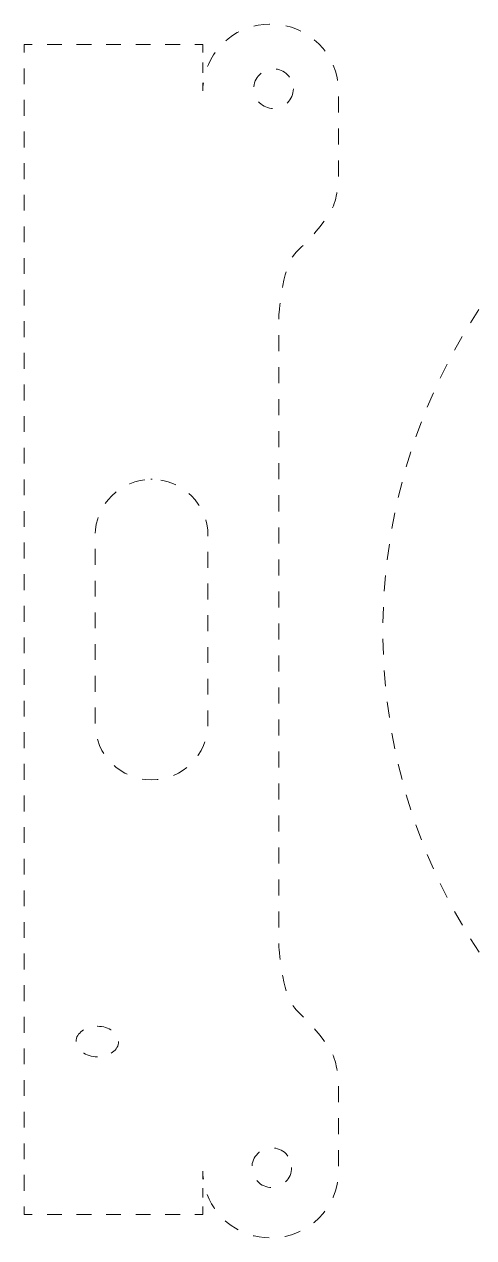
# Model space of a CAD drawing. Header units: millimetres. Extents: x -29.5 to 29.5, y -18.9 to 19.
# Drawn here: x -29.48 to -15.46, y -18.95 to 18.94 of the extents above; entities that cross this region are included whole.
import ezdxf

# ---------------------------------------------------------------- set-up
doc = ezdxf.new("R2010")
doc.units = ezdxf.units.MM
doc.header["$MEASUREMENT"] = 0
for name, pattern in [('AI-Linetype-0', [0.934786, 0.467393, -0.467393]), ('AI-Linetype-1', [1.267215, 0.633607, -0.633607]), ('AI-Linetype-10', [1.029218, 0.514609, -0.514609]), ('AI-Linetype-11', [1.002458, 0.501229, -0.501229]), ('AI-Linetype-12', [1.029218, 0.514609, -0.514609]), ('AI-Linetype-13', [1.267215, 0.633607, -0.633607]), ('AI-Linetype-14', [0.936954, 0.468477, -0.468477]), ('AI-Linetype-15', [0.988137, 0.494069, -0.494069]), ('AI-Linetype-16', [1, 0.5, -0.5]), ('AI-Linetype-17', [1, 0.5, -0.5]), ('AI-Linetype-18', [0.990086, 0.495043, -0.495043]), ('AI-Linetype-19', [0.901495, 0.450747, -0.450747]), ('AI-Linetype-2', [1.025317, 0.512658, -0.512658]), ('AI-Linetype-20', [0.629603, 0.314802, -0.314802]), ('AI-Linetype-21', [0.921966, 0.460983, -0.460983]), ('AI-Linetype-22', [0.987137, 0.493569, -0.493569]), ('AI-Linetype-23', [0.921966, 0.460983, -0.460983]), ('AI-Linetype-24', [0.570883, 0.285441, -0.285441]), ('AI-Linetype-25', [0.999538, 0.499769, -0.499769]), ('AI-Linetype-3', [1.002458, 0.501229, -0.501229]), ('AI-Linetype-4', [1.025317, 0.512658, -0.512658]), ('AI-Linetype-5', [1.2672, 0.6336, -0.6336]), ('AI-Linetype-6', [0.934786, 0.467393, -0.467393]), ('AI-Linetype-7', [0.988138, 0.494069, -0.494069]), ('AI-Linetype-8', [0.936954, 0.468477, -0.468477]), ('AI-Linetype-9', [1.2672, 0.6336, -0.6336])]:
    doc.linetypes.add(name, pattern=pattern)
doc.layers.add('shape outline', color=7, linetype='Continuous', lineweight=0)

# ---------------------------------------------------------------- blocks, each defined once
blk = doc.blocks.new('Block_10')
at = {"layer": 'shape outline', "color": 250, "linetype": 'AI-Linetype-5', "lineweight": 5}
blk.add_line((-9.982, 18.938), (-10.933, 18.938), dxfattribs=at)
at = {"layer": 'shape outline', "color": 250, "linetype": 'AI-Linetype-1', "lineweight": 5}
blk.add_line((10.616, 18.938), (9.666, 18.938), dxfattribs=at)
at = {"layer": 'shape outline', "color": 250, "linetype": 'AI-Linetype-6', "lineweight": 5}
blk.add_line((-11.5, 18.221), (-11.5, 14.715), dxfattribs=at)
at = {"layer": 'shape outline', "color": 250, "linetype": 'AI-Linetype-4', "lineweight": 5}
blk.add_line((-9.099, 16.637), (-9.099, 18.432), dxfattribs=at)
at = {"layer": 'shape outline', "color": 250, "linetype": 'AI-Linetype-0', "lineweight": 5}
blk.add_line((11.5, 14.949), (11.5, 18.454), dxfattribs=at)
at = {"layer": 'shape outline', "color": 250, "linetype": 'AI-Linetype-2', "lineweight": 5}
blk.add_line((9.099, 18.175), (9.099, 16.381), dxfattribs=at)
at = {"layer": 'shape outline', "color": 250, "linetype": 'AI-Linetype-14', "lineweight": 5}
blk.add_line((11.5, -18.23), (11.5, -14.716), dxfattribs=at)
at = {"layer": 'shape outline', "color": 250, "linetype": 'AI-Linetype-8', "lineweight": 5}
blk.add_line((-11.5, -14.951), (-11.5, -18.464), dxfattribs=at)
at = {"layer": 'shape outline', "color": 250, "linetype": 'AI-Linetype-10', "lineweight": 5}
blk.add_line((-9.099, -18.184), (-9.099, -16.383), dxfattribs=at)
at = {"layer": 'shape outline', "color": 250, "linetype": 'AI-Linetype-12', "lineweight": 5}
blk.add_line((9.099, -16.64), (9.099, -18.441), dxfattribs=at)
at = {"layer": 'shape outline', "color": 250, "linetype": 'AI-Linetype-9', "lineweight": 5}
blk.add_line((-10.616, -18.949), (-9.666, -18.949), dxfattribs=at)
at = {"layer": 'shape outline', "color": 250, "linetype": 'AI-Linetype-13', "lineweight": 5}
blk.add_line((9.982, -18.949), (10.933, -18.949), dxfattribs=at)
at = {"layer": 'shape outline', "color": 250, "lineweight": 5}
for points in [[(-11.25, 18.938), (-11.5, 18.938), (-11.5, 18.688)], [(-9.099, 18.688), (-9.099, 18.938), (-9.349, 18.938)], [(9.349, 18.938), (9.099, 18.938), (9.099, 18.688)], [(11.5, 18.688), (11.5, 18.938), (11.25, 18.938)], [(-11.5, -18.699), (-11.5, -18.949), (-11.25, -18.949)], [(-9.349, -18.949), (-9.099, -18.949), (-9.099, -18.699)], [(9.099, -18.699), (9.099, -18.949), (9.349, -18.949)], [(11.25, -18.949), (11.5, -18.949), (11.5, -18.699)]]:
    blk.add_lwpolyline(points, dxfattribs=at)
at = {"layer": 'shape outline', "color": 250, "linetype": 'AI-Linetype-3', "lineweight": 5}
blk.add_open_spline([(8.44, 16.235), (5.915, 17.552), (3.045, 18.3), (0, 18.3), (-3.134, 18.3), (-6.082, 17.508), (-8.661, 16.118)], degree=3, knots=[0, 0, 0, 0, 1, 1, 1, 2, 2, 2, 2], dxfattribs=at)
at = {"layer": 'shape outline', "color": 250, "lineweight": 5}
for points in [[(-8.881, 15.998), (-8.954, 15.957), (-9.027, 15.916), (-9.099, 15.875), (-9.099, 15.875), (-9.099, 16.125), (-9.099, 16.125)], [(9.099, 16.125), (9.099, 16.125), (9.099, 15.875), (9.099, 15.875), (9.027, 15.916), (8.954, 15.957), (8.881, 15.998)], [(-11.5, 14.482), (-11.5, 14.482), (-11.5, 14.232), (-11.5, 14.232), (-11.564, 14.179), (-11.629, 14.126), (-11.693, 14.073)], [(11.693, 14.073), (11.629, 14.126), (11.564, 14.179), (11.5, 14.232), (11.5, 14.232), (11.5, 14.482), (11.5, 14.482)], [(-11.693, -14.074), (-11.629, -14.127), (-11.564, -14.18), (-11.5, -14.232), (-11.5, -14.232), (-11.5, -14.482), (-11.5, -14.482)], [(11.5, -14.482), (11.5, -14.482), (11.5, -14.232), (11.5, -14.232), (11.564, -14.18), (11.629, -14.127), (11.693, -14.074)], [(-9.099, -16.125), (-9.099, -16.125), (-9.099, -15.875), (-9.099, -15.875), (-9.027, -15.917), (-8.954, -15.958), (-8.881, -15.998)], [(8.881, -15.998), (8.954, -15.958), (9.027, -15.917), (9.099, -15.875), (9.099, -15.875), (9.099, -16.125), (9.099, -16.125)]]:
    blk.add_open_spline(points, degree=3, knots=[0, 0, 0, 0, 1, 1, 1, 2, 2, 2, 2], dxfattribs=at)
at = {"layer": 'shape outline', "color": 250, "linetype": 'AI-Linetype-7', "lineweight": 5}
blk.add_open_spline([(-12.068, 13.752), (-15.887, 10.399), (-18.3, 5.482), (-18.3, 0), (-18.3, -5.572), (-15.808, -10.559), (-11.881, -13.915)], degree=3, knots=[0, 0, 0, 0, 1, 1, 1, 2, 2, 2, 2], dxfattribs=at)
at = {"layer": 'shape outline', "color": 250, "linetype": 'AI-Linetype-15', "lineweight": 5}
blk.add_open_spline([(12.068, -13.753), (15.887, -10.399), (18.3, -5.482), (18.3, 0), (18.3, 5.571), (15.808, 10.559), (11.881, 13.915)], degree=3, knots=[0, 0, 0, 0, 1, 1, 1, 2, 2, 2, 2], dxfattribs=at)
at = {"layer": 'shape outline', "color": 250, "linetype": 'AI-Linetype-11', "lineweight": 5}
blk.add_open_spline([(-8.44, -16.236), (-5.915, -17.553), (-3.045, -18.3), (0, -18.3), (3.134, -18.3), (6.082, -17.508), (8.661, -16.119)], degree=3, knots=[0, 0, 0, 0, 1, 1, 1, 2, 2, 2, 2], dxfattribs=at)
blk = doc.blocks.new('Block_9')
at = {"layer": 'shape outline'}
blk.add_blockref('Block_10', (0, 0), dxfattribs=at)
blk = doc.blocks.new('Block_15')
at = {"layer": 'shape outline', "color": 250, "linetype": 'AI-Linetype-21', "lineweight": 5}
blk.add_line((-24.623, 18.304), (-29.002, 18.304), dxfattribs=at)
at = {"layer": 'shape outline', "color": 250, "linetype": 'AI-Linetype-20', "lineweight": 5}
blk.add_line((-23.912, 17.425), (-23.912, 17.897), dxfattribs=at)
at = {"layer": 'shape outline', "color": 250, "linetype": 'AI-Linetype-22', "lineweight": 5}
blk.add_line((-29.483, 17.561), (-29.483, -17.73), dxfattribs=at)
at = {"layer": 'shape outline', "color": 250, "linetype": 'AI-Linetype-24', "lineweight": 5}
blk.add_line((-23.912, -17.691), (-23.912, -17.263), dxfattribs=at)
at = {"layer": 'shape outline', "color": 250, "linetype": 'AI-Linetype-23', "lineweight": 5}
blk.add_line((-28.772, -18.226), (-24.393, -18.226), dxfattribs=at)
at = {"layer": 'shape outline', "color": 250, "lineweight": 5}
for points in [[(-29.233, 18.304), (-29.483, 18.304), (-29.483, 18.054)], [(-23.912, 18.054), (-23.912, 18.304), (-24.162, 18.304)], [(-29.483, -17.976), (-29.483, -18.226), (-29.233, -18.226)], [(-24.162, -18.226), (-23.912, -18.226), (-23.912, -17.976)]]:
    blk.add_lwpolyline(points, dxfattribs=at)
at = {"layer": 'shape outline', "color": 250, "linetype": 'AI-Linetype-25', "lineweight": 5}
blk.add_open_spline([(-23.778, -17.604), (-23.479, -18.388), (-22.719, -18.949), (-21.834, -18.949), (-21.834, -18.949), (-21.763, -18.949), (-21.763, -18.949), (-20.619, -18.949), (-19.684, -18.013), (-19.684, -16.87), (-19.684, -16.87), (-19.684, -14.092), (-19.684, -14.092), (-19.684, -14.092), (-19.711, -13.478), (-19.905, -13.144), (-20.302, -12.463), (-20.832, -12.018), (-21.044, -11.784), (-21.464, -11.32), (-21.542, -9.816), (-21.542, -9.816), (-21.542, -9.816), (-21.542, 9.806), (-21.542, 9.806), (-21.542, 9.806), (-21.464, 11.309), (-21.044, 11.774), (-20.832, 12.008), (-20.302, 12.453), (-19.905, 13.134), (-19.711, 13.467), (-19.684, 14.082), (-19.684, 14.082), (-19.684, 14.082), (-19.684, 16.86), (-19.684, 16.86), (-19.684, 18.003), (-20.619, 18.938), (-21.763, 18.938), (-21.763, 18.938), (-21.834, 18.938), (-21.834, 18.938), (-22.805, 18.938), (-23.627, 18.262), (-23.852, 17.357)], degree=3, knots=[0, 0, 0, 0, 1, 1, 1, 2, 2, 2, 3, 3, 3, 4, 4, 4, 5, 5, 5, 6, 6, 6, 7, 7, 7, 8, 8, 8, 9, 9, 9, 10, 10, 10, 11, 11, 11, 12, 12, 12, 13, 13, 13, 14, 14, 14, 15, 15, 15, 15], dxfattribs=at)
at = {"layer": 'shape outline', "color": 250, "lineweight": 5}
for points in [[(-23.897, 17.109), (-23.907, 17.027), (-23.912, 16.944), (-23.912, 16.86), (-23.912, 16.86), (-23.912, 17.11), (-23.912, 17.11)], [(-23.912, -17.12), (-23.912, -17.12), (-23.912, -16.87), (-23.912, -16.87), (-23.912, -16.955), (-23.907, -17.038), (-23.897, -17.12)]]:
    blk.add_open_spline(points, degree=3, knots=[0, 0, 0, 0, 1, 1, 1, 2, 2, 2, 2], dxfattribs=at)
blk = doc.blocks.new('Block_14')
at = {"layer": 'shape outline'}
blk.add_blockref('Block_15', (0, 0), dxfattribs=at)
blk = doc.blocks.new('Block_13')
at = {"layer": 'shape outline'}
blk.add_blockref('Block_14', (0, 0), dxfattribs=at)
blk = doc.blocks.new('Block_12')
at = {"layer": 'shape outline', "color": 250, "linetype": 'AI-Linetype-19', "lineweight": 5}
blk.add_ellipse((-27.204, -12.823), major_axis=(0.665, 0), ratio=0.716322, dxfattribs=at)
at = {"layer": 'shape outline', "color": 250, "linetype": 'AI-Linetype-18', "lineweight": 5}
blk.add_open_spline([(-23.753, 2.974), (-23.753, 2.974), (-23.753, -2.896), (-23.753, -2.896), (-23.753, -3.864), (-24.545, -4.656), (-25.512, -4.656), (-25.512, -4.656), (-25.512, -4.656), (-25.512, -4.656), (-26.48, -4.656), (-27.272, -3.864), (-27.272, -2.896), (-27.272, -2.896), (-27.272, 2.974), (-27.272, 2.974), (-27.272, 3.942), (-26.48, 4.733), (-25.512, 4.733), (-25.512, 4.733), (-25.512, 4.733), (-25.512, 4.733), (-24.545, 4.733), (-23.753, 3.942), (-23.753, 2.974)], degree=3, knots=[0, 0, 0, 0, 1, 1, 1, 2, 2, 2, 3, 3, 3, 4, 4, 4, 5, 5, 5, 6, 6, 6, 7, 7, 7, 8, 8, 8, 8], dxfattribs=at)
at = {"layer": 'shape outline'}
blk.add_blockref('Block_13', (0, 0), dxfattribs=at)
blk = doc.blocks.new('Block_11')
at = {"layer": 'shape outline', "color": 250, "linetype": 'AI-Linetype-17', "lineweight": 5}
blk.add_circle((-21.708, 16.927), 0.619, dxfattribs=at)
at = {"layer": 'shape outline', "color": 250, "linetype": 'AI-Linetype-16', "lineweight": 5}
blk.add_circle((-21.763, -16.76), 0.619, dxfattribs=at)
at = {"layer": 'shape outline'}
blk.add_blockref('Block_12', (0, 0), dxfattribs=at)

msp = doc.modelspace()

# ---------------------------------------------------------------- block references
at = {"layer": 'shape outline'}
for name in ['Block_11', 'Block_9']:
    msp.add_blockref(name, (0, 0), dxfattribs=at)

doc.saveas('drawing.dxf')
